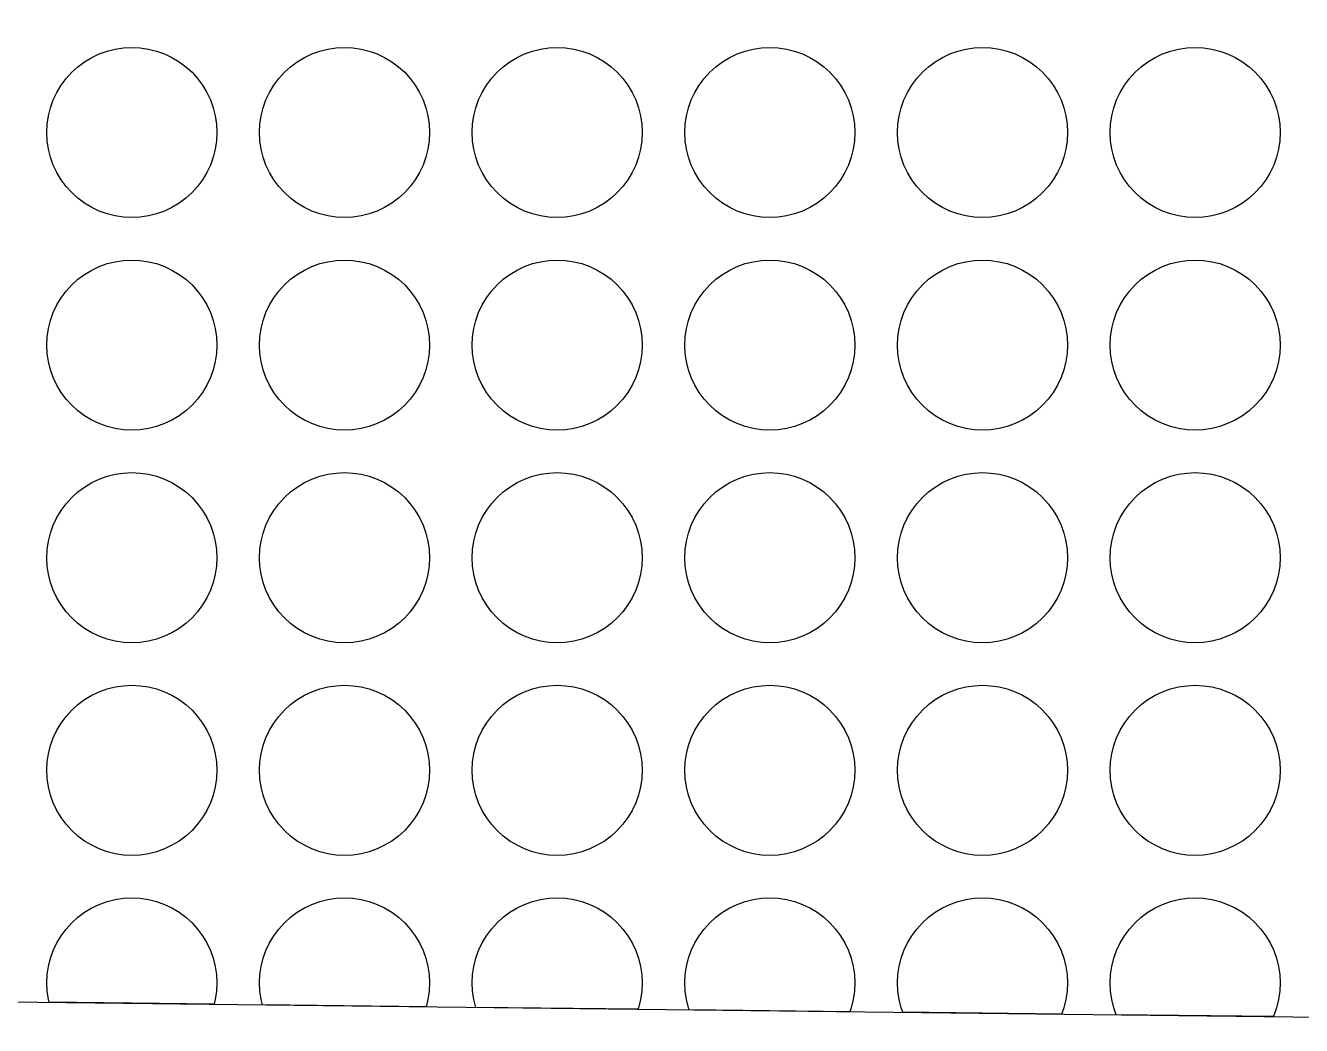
# Model space of a CAD drawing. Header units: millimetres. Extents: x -41 to 93, y -13 to 82.
# Drawn here: x 63.07 to 78.07, y -13.3 to -1.54 of the extents above; entities that cross this region are included whole.
import ezdxf

# ---------------------------------------------------------------- set-up
doc = ezdxf.new("R2010")
doc.units = ezdxf.units.MM
doc.layers.add('background', color=7, linetype='Continuous')
doc.layers.add('outline_2', color=3, linetype='Continuous')

msp = doc.modelspace()

# ---------------------------------------------------------------- linework, layer by layer
at = {"layer": 'background'}
for points in [[(65.319, -2.802), (65.314, -2.9), (65.3, -2.997), (65.276, -3.093), (65.243, -3.185), (65.201, -3.274), (65.15, -3.358), (65.092, -3.437), (65.026, -3.509), (64.953, -3.575), (64.874, -3.634), (64.79, -3.684), (64.701, -3.726), (64.609, -3.759), (64.514, -3.783), (64.417, -3.798), (64.319, -3.802), (64.221, -3.798), (64.124, -3.783), (64.028, -3.759), (63.936, -3.726), (63.847, -3.684), (63.763, -3.634), (63.684, -3.575), (63.612, -3.509), (63.546, -3.437), (63.487, -3.358), (63.437, -3.274), (63.395, -3.185), (63.362, -3.093), (63.338, -2.997), (63.324, -2.9), (63.319, -2.802), (63.324, -2.704), (63.338, -2.607), (63.362, -2.512), (63.395, -2.42), (63.437, -2.331), (63.487, -2.247), (63.546, -2.168), (63.612, -2.095), (63.684, -2.029), (63.763, -1.971), (63.847, -1.92), (63.936, -1.879), (64.028, -1.845), (64.124, -1.822), (64.221, -1.807), (64.319, -1.802), (64.417, -1.807), (64.514, -1.822), (64.609, -1.845), (64.701, -1.879), (64.79, -1.92), (64.874, -1.971), (64.953, -2.029), (65.026, -2.095), (65.092, -2.168), (65.15, -2.247), (65.201, -2.331), (65.243, -2.42), (65.276, -2.512), (65.3, -2.607), (65.314, -2.704)], [(67.819, -2.802), (67.814, -2.9), (67.8, -2.997), (67.776, -3.093), (67.743, -3.185), (67.701, -3.274), (67.65, -3.358), (67.592, -3.437), (67.526, -3.509), (67.453, -3.575), (67.374, -3.634), (67.29, -3.684), (67.201, -3.726), (67.109, -3.759), (67.014, -3.783), (66.917, -3.798), (66.819, -3.802), (66.721, -3.798), (66.624, -3.783), (66.528, -3.759), (66.436, -3.726), (66.347, -3.684), (66.263, -3.634), (66.184, -3.575), (66.112, -3.509), (66.046, -3.437), (65.987, -3.358), (65.937, -3.274), (65.895, -3.185), (65.862, -3.093), (65.838, -2.997), (65.824, -2.9), (65.819, -2.802), (65.824, -2.704), (65.838, -2.607), (65.862, -2.512), (65.895, -2.42), (65.937, -2.331), (65.987, -2.247), (66.046, -2.168), (66.112, -2.095), (66.184, -2.029), (66.263, -1.971), (66.347, -1.92), (66.436, -1.879), (66.528, -1.845), (66.624, -1.822), (66.721, -1.807), (66.819, -1.802), (66.917, -1.807), (67.014, -1.822), (67.109, -1.845), (67.201, -1.879), (67.29, -1.92), (67.374, -1.971), (67.453, -2.029), (67.526, -2.095), (67.592, -2.168), (67.65, -2.247), (67.701, -2.331), (67.743, -2.42), (67.776, -2.512), (67.8, -2.607), (67.814, -2.704)], [(70.319, -2.802), (70.314, -2.9), (70.3, -2.997), (70.276, -3.093), (70.243, -3.185), (70.201, -3.274), (70.15, -3.358), (70.092, -3.437), (70.026, -3.509), (69.953, -3.575), (69.874, -3.634), (69.79, -3.684), (69.701, -3.726), (69.609, -3.759), (69.514, -3.783), (69.417, -3.798), (69.319, -3.802), (69.221, -3.798), (69.124, -3.783), (69.028, -3.759), (68.936, -3.726), (68.847, -3.684), (68.763, -3.634), (68.684, -3.575), (68.612, -3.509), (68.546, -3.437), (68.487, -3.358), (68.437, -3.274), (68.395, -3.185), (68.362, -3.093), (68.338, -2.997), (68.324, -2.9), (68.319, -2.802), (68.324, -2.704), (68.338, -2.607), (68.362, -2.512), (68.395, -2.42), (68.437, -2.331), (68.487, -2.247), (68.546, -2.168), (68.612, -2.095), (68.684, -2.029), (68.763, -1.971), (68.847, -1.92), (68.936, -1.879), (69.028, -1.845), (69.124, -1.822), (69.221, -1.807), (69.319, -1.802), (69.417, -1.807), (69.514, -1.822), (69.609, -1.845), (69.701, -1.879), (69.79, -1.92), (69.874, -1.971), (69.953, -2.029), (70.026, -2.095), (70.092, -2.168), (70.15, -2.247), (70.201, -2.331), (70.243, -2.42), (70.276, -2.512), (70.3, -2.607), (70.314, -2.704)], [(72.819, -2.802), (72.814, -2.9), (72.8, -2.997), (72.776, -3.093), (72.743, -3.185), (72.701, -3.274), (72.65, -3.358), (72.592, -3.437), (72.526, -3.509), (72.453, -3.575), (72.374, -3.634), (72.29, -3.684), (72.201, -3.726), (72.109, -3.759), (72.014, -3.783), (71.917, -3.798), (71.819, -3.802), (71.721, -3.798), (71.624, -3.783), (71.528, -3.759), (71.436, -3.726), (71.347, -3.684), (71.263, -3.634), (71.184, -3.575), (71.112, -3.509), (71.046, -3.437), (70.987, -3.358), (70.937, -3.274), (70.895, -3.185), (70.862, -3.093), (70.838, -2.997), (70.824, -2.9), (70.819, -2.802), (70.824, -2.704), (70.838, -2.607), (70.862, -2.512), (70.895, -2.42), (70.937, -2.331), (70.987, -2.247), (71.046, -2.168), (71.112, -2.095), (71.184, -2.029), (71.263, -1.971), (71.347, -1.92), (71.436, -1.879), (71.528, -1.845), (71.624, -1.822), (71.721, -1.807), (71.819, -1.802), (71.917, -1.807), (72.014, -1.822), (72.109, -1.845), (72.201, -1.879), (72.29, -1.92), (72.374, -1.971), (72.453, -2.029), (72.526, -2.095), (72.592, -2.168), (72.65, -2.247), (72.701, -2.331), (72.743, -2.42), (72.776, -2.512), (72.8, -2.607), (72.814, -2.704)], [(75.319, -2.802), (75.314, -2.9), (75.3, -2.997), (75.276, -3.093), (75.243, -3.185), (75.201, -3.274), (75.15, -3.358), (75.092, -3.437), (75.026, -3.509), (74.953, -3.575), (74.874, -3.634), (74.79, -3.684), (74.701, -3.726), (74.609, -3.759), (74.514, -3.783), (74.417, -3.798), (74.319, -3.802), (74.221, -3.798), (74.124, -3.783), (74.028, -3.759), (73.936, -3.726), (73.847, -3.684), (73.763, -3.634), (73.684, -3.575), (73.612, -3.509), (73.546, -3.437), (73.487, -3.358), (73.437, -3.274), (73.395, -3.185), (73.362, -3.093), (73.338, -2.997), (73.324, -2.9), (73.319, -2.802), (73.324, -2.704), (73.338, -2.607), (73.362, -2.512), (73.395, -2.42), (73.437, -2.331), (73.487, -2.247), (73.546, -2.168), (73.612, -2.095), (73.684, -2.029), (73.763, -1.971), (73.847, -1.92), (73.936, -1.879), (74.028, -1.845), (74.124, -1.822), (74.221, -1.807), (74.319, -1.802), (74.417, -1.807), (74.514, -1.822), (74.609, -1.845), (74.701, -1.879), (74.79, -1.92), (74.874, -1.971), (74.953, -2.029), (75.026, -2.095), (75.092, -2.168), (75.15, -2.247), (75.201, -2.331), (75.243, -2.42), (75.276, -2.512), (75.3, -2.607), (75.314, -2.704)], [(77.819, -2.802), (77.814, -2.9), (77.8, -2.997), (77.776, -3.093), (77.743, -3.185), (77.701, -3.274), (77.65, -3.358), (77.592, -3.437), (77.526, -3.509), (77.453, -3.575), (77.374, -3.634), (77.29, -3.684), (77.201, -3.726), (77.109, -3.759), (77.014, -3.783), (76.917, -3.798), (76.819, -3.802), (76.721, -3.798), (76.624, -3.783), (76.528, -3.759), (76.436, -3.726), (76.347, -3.684), (76.263, -3.634), (76.184, -3.575), (76.112, -3.509), (76.046, -3.437), (75.987, -3.358), (75.937, -3.274), (75.895, -3.185), (75.862, -3.093), (75.838, -2.997), (75.824, -2.9), (75.819, -2.802), (75.824, -2.704), (75.838, -2.607), (75.862, -2.512), (75.895, -2.42), (75.937, -2.331), (75.987, -2.247), (76.046, -2.168), (76.112, -2.095), (76.184, -2.029), (76.263, -1.971), (76.347, -1.92), (76.436, -1.879), (76.528, -1.845), (76.624, -1.822), (76.721, -1.807), (76.819, -1.802), (76.917, -1.807), (77.014, -1.822), (77.109, -1.845), (77.201, -1.879), (77.29, -1.92), (77.374, -1.971), (77.453, -2.029), (77.526, -2.095), (77.592, -2.168), (77.65, -2.247), (77.701, -2.331), (77.743, -2.42), (77.776, -2.512), (77.8, -2.607), (77.814, -2.704)], [(65.319, -5.302), (65.314, -5.4), (65.3, -5.497), (65.276, -5.593), (65.243, -5.685), (65.201, -5.774), (65.15, -5.858), (65.092, -5.937), (65.026, -6.009), (64.953, -6.075), (64.874, -6.134), (64.79, -6.184), (64.701, -6.226), (64.609, -6.259), (64.514, -6.283), (64.417, -6.298), (64.319, -6.302), (64.221, -6.298), (64.124, -6.283), (64.028, -6.259), (63.936, -6.226), (63.847, -6.184), (63.763, -6.134), (63.684, -6.075), (63.612, -6.009), (63.546, -5.937), (63.487, -5.858), (63.437, -5.774), (63.395, -5.685), (63.362, -5.593), (63.338, -5.497), (63.324, -5.4), (63.319, -5.302), (63.324, -5.204), (63.338, -5.107), (63.362, -5.012), (63.395, -4.92), (63.437, -4.831), (63.487, -4.747), (63.546, -4.668), (63.612, -4.595), (63.684, -4.529), (63.763, -4.471), (63.847, -4.42), (63.936, -4.379), (64.028, -4.345), (64.124, -4.322), (64.221, -4.307), (64.319, -4.302), (64.417, -4.307), (64.514, -4.322), (64.609, -4.345), (64.701, -4.379), (64.79, -4.42), (64.874, -4.471), (64.953, -4.529), (65.026, -4.595), (65.092, -4.668), (65.15, -4.747), (65.201, -4.831), (65.243, -4.92), (65.276, -5.012), (65.3, -5.107), (65.314, -5.204)], [(67.819, -5.302), (67.814, -5.4), (67.8, -5.497), (67.776, -5.593), (67.743, -5.685), (67.701, -5.774), (67.65, -5.858), (67.592, -5.937), (67.526, -6.009), (67.453, -6.075), (67.374, -6.134), (67.29, -6.184), (67.201, -6.226), (67.109, -6.259), (67.014, -6.283), (66.917, -6.298), (66.819, -6.302), (66.721, -6.298), (66.624, -6.283), (66.528, -6.259), (66.436, -6.226), (66.347, -6.184), (66.263, -6.134), (66.184, -6.075), (66.112, -6.009), (66.046, -5.937), (65.987, -5.858), (65.937, -5.774), (65.895, -5.685), (65.862, -5.593), (65.838, -5.497), (65.824, -5.4), (65.819, -5.302), (65.824, -5.204), (65.838, -5.107), (65.862, -5.012), (65.895, -4.92), (65.937, -4.831), (65.987, -4.747), (66.046, -4.668), (66.112, -4.595), (66.184, -4.529), (66.263, -4.471), (66.347, -4.42), (66.436, -4.379), (66.528, -4.345), (66.624, -4.322), (66.721, -4.307), (66.819, -4.302), (66.917, -4.307), (67.014, -4.322), (67.109, -4.345), (67.201, -4.379), (67.29, -4.42), (67.374, -4.471), (67.453, -4.529), (67.526, -4.595), (67.592, -4.668), (67.65, -4.747), (67.701, -4.831), (67.743, -4.92), (67.776, -5.012), (67.8, -5.107), (67.814, -5.204)], [(70.319, -5.302), (70.314, -5.4), (70.3, -5.497), (70.276, -5.593), (70.243, -5.685), (70.201, -5.774), (70.15, -5.858), (70.092, -5.937), (70.026, -6.009), (69.953, -6.075), (69.874, -6.134), (69.79, -6.184), (69.701, -6.226), (69.609, -6.259), (69.514, -6.283), (69.417, -6.298), (69.319, -6.302), (69.221, -6.298), (69.124, -6.283), (69.028, -6.259), (68.936, -6.226), (68.847, -6.184), (68.763, -6.134), (68.684, -6.075), (68.612, -6.009), (68.546, -5.937), (68.487, -5.858), (68.437, -5.774), (68.395, -5.685), (68.362, -5.593), (68.338, -5.497), (68.324, -5.4), (68.319, -5.302), (68.324, -5.204), (68.338, -5.107), (68.362, -5.012), (68.395, -4.92), (68.437, -4.831), (68.487, -4.747), (68.546, -4.668), (68.612, -4.595), (68.684, -4.529), (68.763, -4.471), (68.847, -4.42), (68.936, -4.379), (69.028, -4.345), (69.124, -4.322), (69.221, -4.307), (69.319, -4.302), (69.417, -4.307), (69.514, -4.322), (69.609, -4.345), (69.701, -4.379), (69.79, -4.42), (69.874, -4.471), (69.953, -4.529), (70.026, -4.595), (70.092, -4.668), (70.15, -4.747), (70.201, -4.831), (70.243, -4.92), (70.276, -5.012), (70.3, -5.107), (70.314, -5.204)], [(72.819, -5.302), (72.814, -5.4), (72.8, -5.497), (72.776, -5.593), (72.743, -5.685), (72.701, -5.774), (72.65, -5.858), (72.592, -5.937), (72.526, -6.009), (72.453, -6.075), (72.374, -6.134), (72.29, -6.184), (72.201, -6.226), (72.109, -6.259), (72.014, -6.283), (71.917, -6.298), (71.819, -6.302), (71.721, -6.298), (71.624, -6.283), (71.528, -6.259), (71.436, -6.226), (71.347, -6.184), (71.263, -6.134), (71.184, -6.075), (71.112, -6.009), (71.046, -5.937), (70.987, -5.858), (70.937, -5.774), (70.895, -5.685), (70.862, -5.593), (70.838, -5.497), (70.824, -5.4), (70.819, -5.302), (70.824, -5.204), (70.838, -5.107), (70.862, -5.012), (70.895, -4.92), (70.937, -4.831), (70.987, -4.747), (71.046, -4.668), (71.112, -4.595), (71.184, -4.529), (71.263, -4.471), (71.347, -4.42), (71.436, -4.379), (71.528, -4.345), (71.624, -4.322), (71.721, -4.307), (71.819, -4.302), (71.917, -4.307), (72.014, -4.322), (72.109, -4.345), (72.201, -4.379), (72.29, -4.42), (72.374, -4.471), (72.453, -4.529), (72.526, -4.595), (72.592, -4.668), (72.65, -4.747), (72.701, -4.831), (72.743, -4.92), (72.776, -5.012), (72.8, -5.107), (72.814, -5.204)], [(75.319, -5.302), (75.314, -5.4), (75.3, -5.497), (75.276, -5.593), (75.243, -5.685), (75.201, -5.774), (75.15, -5.858), (75.092, -5.937), (75.026, -6.009), (74.953, -6.075), (74.874, -6.134), (74.79, -6.184), (74.701, -6.226), (74.609, -6.259), (74.514, -6.283), (74.417, -6.298), (74.319, -6.302), (74.221, -6.298), (74.124, -6.283), (74.028, -6.259), (73.936, -6.226), (73.847, -6.184), (73.763, -6.134), (73.684, -6.075), (73.612, -6.009), (73.546, -5.937), (73.487, -5.858), (73.437, -5.774), (73.395, -5.685), (73.362, -5.593), (73.338, -5.497), (73.324, -5.4), (73.319, -5.302), (73.324, -5.204), (73.338, -5.107), (73.362, -5.012), (73.395, -4.92), (73.437, -4.831), (73.487, -4.747), (73.546, -4.668), (73.612, -4.595), (73.684, -4.529), (73.763, -4.471), (73.847, -4.42), (73.936, -4.379), (74.028, -4.345), (74.124, -4.322), (74.221, -4.307), (74.319, -4.302), (74.417, -4.307), (74.514, -4.322), (74.609, -4.345), (74.701, -4.379), (74.79, -4.42), (74.874, -4.471), (74.953, -4.529), (75.026, -4.595), (75.092, -4.668), (75.15, -4.747), (75.201, -4.831), (75.243, -4.92), (75.276, -5.012), (75.3, -5.107), (75.314, -5.204)], [(77.819, -5.302), (77.814, -5.4), (77.8, -5.497), (77.776, -5.593), (77.743, -5.685), (77.701, -5.774), (77.65, -5.858), (77.592, -5.937), (77.526, -6.009), (77.453, -6.075), (77.374, -6.134), (77.29, -6.184), (77.201, -6.226), (77.109, -6.259), (77.014, -6.283), (76.917, -6.298), (76.819, -6.302), (76.721, -6.298), (76.624, -6.283), (76.528, -6.259), (76.436, -6.226), (76.347, -6.184), (76.263, -6.134), (76.184, -6.075), (76.112, -6.009), (76.046, -5.937), (75.987, -5.858), (75.937, -5.774), (75.895, -5.685), (75.862, -5.593), (75.838, -5.497), (75.824, -5.4), (75.819, -5.302), (75.824, -5.204), (75.838, -5.107), (75.862, -5.012), (75.895, -4.92), (75.937, -4.831), (75.987, -4.747), (76.046, -4.668), (76.112, -4.595), (76.184, -4.529), (76.263, -4.471), (76.347, -4.42), (76.436, -4.379), (76.528, -4.345), (76.624, -4.322), (76.721, -4.307), (76.819, -4.302), (76.917, -4.307), (77.014, -4.322), (77.109, -4.345), (77.201, -4.379), (77.29, -4.42), (77.374, -4.471), (77.453, -4.529), (77.526, -4.595), (77.592, -4.668), (77.65, -4.747), (77.701, -4.831), (77.743, -4.92), (77.776, -5.012), (77.8, -5.107), (77.814, -5.204)], [(65.319, -7.802), (65.314, -7.9), (65.3, -7.997), (65.276, -8.093), (65.243, -8.185), (65.201, -8.274), (65.15, -8.358), (65.092, -8.437), (65.026, -8.509), (64.953, -8.575), (64.874, -8.634), (64.79, -8.684), (64.701, -8.726), (64.609, -8.759), (64.514, -8.783), (64.417, -8.798), (64.319, -8.802), (64.221, -8.798), (64.124, -8.783), (64.028, -8.759), (63.936, -8.726), (63.847, -8.684), (63.763, -8.634), (63.684, -8.575), (63.612, -8.509), (63.546, -8.437), (63.487, -8.358), (63.437, -8.274), (63.395, -8.185), (63.362, -8.093), (63.338, -7.997), (63.324, -7.9), (63.319, -7.802), (63.324, -7.704), (63.338, -7.607), (63.362, -7.512), (63.395, -7.42), (63.437, -7.331), (63.487, -7.247), (63.546, -7.168), (63.612, -7.095), (63.684, -7.029), (63.763, -6.971), (63.847, -6.92), (63.936, -6.879), (64.028, -6.845), (64.124, -6.822), (64.221, -6.807), (64.319, -6.802), (64.417, -6.807), (64.514, -6.822), (64.609, -6.845), (64.701, -6.879), (64.79, -6.92), (64.874, -6.971), (64.953, -7.029), (65.026, -7.095), (65.092, -7.168), (65.15, -7.247), (65.201, -7.331), (65.243, -7.42), (65.276, -7.512), (65.3, -7.607), (65.314, -7.704)], [(67.819, -7.802), (67.814, -7.9), (67.8, -7.997), (67.776, -8.093), (67.743, -8.185), (67.701, -8.274), (67.65, -8.358), (67.592, -8.437), (67.526, -8.509), (67.453, -8.575), (67.374, -8.634), (67.29, -8.684), (67.201, -8.726), (67.109, -8.759), (67.014, -8.783), (66.917, -8.798), (66.819, -8.802), (66.721, -8.798), (66.624, -8.783), (66.528, -8.759), (66.436, -8.726), (66.347, -8.684), (66.263, -8.634), (66.184, -8.575), (66.112, -8.509), (66.046, -8.437), (65.987, -8.358), (65.937, -8.274), (65.895, -8.185), (65.862, -8.093), (65.838, -7.997), (65.824, -7.9), (65.819, -7.802), (65.824, -7.704), (65.838, -7.607), (65.862, -7.512), (65.895, -7.42), (65.937, -7.331), (65.987, -7.247), (66.046, -7.168), (66.112, -7.095), (66.184, -7.029), (66.263, -6.971), (66.347, -6.92), (66.436, -6.879), (66.528, -6.845), (66.624, -6.822), (66.721, -6.807), (66.819, -6.802), (66.917, -6.807), (67.014, -6.822), (67.109, -6.845), (67.201, -6.879), (67.29, -6.92), (67.374, -6.971), (67.453, -7.029), (67.526, -7.095), (67.592, -7.168), (67.65, -7.247), (67.701, -7.331), (67.743, -7.42), (67.776, -7.512), (67.8, -7.607), (67.814, -7.704)], [(70.319, -7.802), (70.314, -7.9), (70.3, -7.997), (70.276, -8.093), (70.243, -8.185), (70.201, -8.274), (70.15, -8.358), (70.092, -8.437), (70.026, -8.509), (69.953, -8.575), (69.874, -8.634), (69.79, -8.684), (69.701, -8.726), (69.609, -8.759), (69.514, -8.783), (69.417, -8.798), (69.319, -8.802), (69.221, -8.798), (69.124, -8.783), (69.028, -8.759), (68.936, -8.726), (68.847, -8.684), (68.763, -8.634), (68.684, -8.575), (68.612, -8.509), (68.546, -8.437), (68.487, -8.358), (68.437, -8.274), (68.395, -8.185), (68.362, -8.093), (68.338, -7.997), (68.324, -7.9), (68.319, -7.802), (68.324, -7.704), (68.338, -7.607), (68.362, -7.512), (68.395, -7.42), (68.437, -7.331), (68.487, -7.247), (68.546, -7.168), (68.612, -7.095), (68.684, -7.029), (68.763, -6.971), (68.847, -6.92), (68.936, -6.879), (69.028, -6.845), (69.124, -6.822), (69.221, -6.807), (69.319, -6.802), (69.417, -6.807), (69.514, -6.822), (69.609, -6.845), (69.701, -6.879), (69.79, -6.92), (69.874, -6.971), (69.953, -7.029), (70.026, -7.095), (70.092, -7.168), (70.15, -7.247), (70.201, -7.331), (70.243, -7.42), (70.276, -7.512), (70.3, -7.607), (70.314, -7.704)], [(72.819, -7.802), (72.814, -7.9), (72.8, -7.997), (72.776, -8.093), (72.743, -8.185), (72.701, -8.274), (72.65, -8.358), (72.592, -8.437), (72.526, -8.509), (72.453, -8.575), (72.374, -8.634), (72.29, -8.684), (72.201, -8.726), (72.109, -8.759), (72.014, -8.783), (71.917, -8.798), (71.819, -8.802), (71.721, -8.798), (71.624, -8.783), (71.528, -8.759), (71.436, -8.726), (71.347, -8.684), (71.263, -8.634), (71.184, -8.575), (71.112, -8.509), (71.046, -8.437), (70.987, -8.358), (70.937, -8.274), (70.895, -8.185), (70.862, -8.093), (70.838, -7.997), (70.824, -7.9), (70.819, -7.802), (70.824, -7.704), (70.838, -7.607), (70.862, -7.512), (70.895, -7.42), (70.937, -7.331), (70.987, -7.247), (71.046, -7.168), (71.112, -7.095), (71.184, -7.029), (71.263, -6.971), (71.347, -6.92), (71.436, -6.879), (71.528, -6.845), (71.624, -6.822), (71.721, -6.807), (71.819, -6.802), (71.917, -6.807), (72.014, -6.822), (72.109, -6.845), (72.201, -6.879), (72.29, -6.92), (72.374, -6.971), (72.453, -7.029), (72.526, -7.095), (72.592, -7.168), (72.65, -7.247), (72.701, -7.331), (72.743, -7.42), (72.776, -7.512), (72.8, -7.607), (72.814, -7.704)], [(75.319, -7.802), (75.314, -7.9), (75.3, -7.997), (75.276, -8.093), (75.243, -8.185), (75.201, -8.274), (75.15, -8.358), (75.092, -8.437), (75.026, -8.509), (74.953, -8.575), (74.874, -8.634), (74.79, -8.684), (74.701, -8.726), (74.609, -8.759), (74.514, -8.783), (74.417, -8.798), (74.319, -8.802), (74.221, -8.798), (74.124, -8.783), (74.028, -8.759), (73.936, -8.726), (73.847, -8.684), (73.763, -8.634), (73.684, -8.575), (73.612, -8.509), (73.546, -8.437), (73.487, -8.358), (73.437, -8.274), (73.395, -8.185), (73.362, -8.093), (73.338, -7.997), (73.324, -7.9), (73.319, -7.802), (73.324, -7.704), (73.338, -7.607), (73.362, -7.512), (73.395, -7.42), (73.437, -7.331), (73.487, -7.247), (73.546, -7.168), (73.612, -7.095), (73.684, -7.029), (73.763, -6.971), (73.847, -6.92), (73.936, -6.879), (74.028, -6.845), (74.124, -6.822), (74.221, -6.807), (74.319, -6.802), (74.417, -6.807), (74.514, -6.822), (74.609, -6.845), (74.701, -6.879), (74.79, -6.92), (74.874, -6.971), (74.953, -7.029), (75.026, -7.095), (75.092, -7.168), (75.15, -7.247), (75.201, -7.331), (75.243, -7.42), (75.276, -7.512), (75.3, -7.607), (75.314, -7.704)], [(77.819, -7.802), (77.814, -7.9), (77.8, -7.997), (77.776, -8.093), (77.743, -8.185), (77.701, -8.274), (77.65, -8.358), (77.592, -8.437), (77.526, -8.509), (77.453, -8.575), (77.374, -8.634), (77.29, -8.684), (77.201, -8.726), (77.109, -8.759), (77.014, -8.783), (76.917, -8.798), (76.819, -8.802), (76.721, -8.798), (76.624, -8.783), (76.528, -8.759), (76.436, -8.726), (76.347, -8.684), (76.263, -8.634), (76.184, -8.575), (76.112, -8.509), (76.046, -8.437), (75.987, -8.358), (75.937, -8.274), (75.895, -8.185), (75.862, -8.093), (75.838, -7.997), (75.824, -7.9), (75.819, -7.802), (75.824, -7.704), (75.838, -7.607), (75.862, -7.512), (75.895, -7.42), (75.937, -7.331), (75.987, -7.247), (76.046, -7.168), (76.112, -7.095), (76.184, -7.029), (76.263, -6.971), (76.347, -6.92), (76.436, -6.879), (76.528, -6.845), (76.624, -6.822), (76.721, -6.807), (76.819, -6.802), (76.917, -6.807), (77.014, -6.822), (77.109, -6.845), (77.201, -6.879), (77.29, -6.92), (77.374, -6.971), (77.453, -7.029), (77.526, -7.095), (77.592, -7.168), (77.65, -7.247), (77.701, -7.331), (77.743, -7.42), (77.776, -7.512), (77.8, -7.607), (77.814, -7.704)], [(65.319, -10.302), (65.314, -10.4), (65.3, -10.497), (65.276, -10.593), (65.243, -10.685), (65.201, -10.774), (65.15, -10.858), (65.092, -10.937), (65.026, -11.009), (64.953, -11.075), (64.874, -11.134), (64.79, -11.184), (64.701, -11.226), (64.609, -11.259), (64.514, -11.283), (64.417, -11.298), (64.319, -11.302), (64.221, -11.298), (64.124, -11.283), (64.028, -11.259), (63.936, -11.226), (63.847, -11.184), (63.763, -11.134), (63.684, -11.075), (63.612, -11.009), (63.546, -10.937), (63.487, -10.858), (63.437, -10.774), (63.395, -10.685), (63.362, -10.593), (63.338, -10.497), (63.324, -10.4), (63.319, -10.302), (63.324, -10.204), (63.338, -10.107), (63.362, -10.012), (63.395, -9.92), (63.437, -9.831), (63.487, -9.747), (63.546, -9.668), (63.612, -9.595), (63.684, -9.529), (63.763, -9.471), (63.847, -9.42), (63.936, -9.379), (64.028, -9.345), (64.124, -9.322), (64.221, -9.307), (64.319, -9.302), (64.417, -9.307), (64.514, -9.322), (64.609, -9.345), (64.701, -9.379), (64.79, -9.42), (64.874, -9.471), (64.953, -9.529), (65.026, -9.595), (65.092, -9.668), (65.15, -9.747), (65.201, -9.831), (65.243, -9.92), (65.276, -10.012), (65.3, -10.107), (65.314, -10.204)], [(67.819, -10.302), (67.814, -10.4), (67.8, -10.497), (67.776, -10.593), (67.743, -10.685), (67.701, -10.774), (67.65, -10.858), (67.592, -10.937), (67.526, -11.009), (67.453, -11.075), (67.374, -11.134), (67.29, -11.184), (67.201, -11.226), (67.109, -11.259), (67.014, -11.283), (66.917, -11.298), (66.819, -11.302), (66.721, -11.298), (66.624, -11.283), (66.528, -11.259), (66.436, -11.226), (66.347, -11.184), (66.263, -11.134), (66.184, -11.075), (66.112, -11.009), (66.046, -10.937), (65.987, -10.858), (65.937, -10.774), (65.895, -10.685), (65.862, -10.593), (65.838, -10.497), (65.824, -10.4), (65.819, -10.302), (65.824, -10.204), (65.838, -10.107), (65.862, -10.012), (65.895, -9.92), (65.937, -9.831), (65.987, -9.747), (66.046, -9.668), (66.112, -9.595), (66.184, -9.529), (66.263, -9.471), (66.347, -9.42), (66.436, -9.379), (66.528, -9.345), (66.624, -9.322), (66.721, -9.307), (66.819, -9.302), (66.917, -9.307), (67.014, -9.322), (67.109, -9.345), (67.201, -9.379), (67.29, -9.42), (67.374, -9.471), (67.453, -9.529), (67.526, -9.595), (67.592, -9.668), (67.65, -9.747), (67.701, -9.831), (67.743, -9.92), (67.776, -10.012), (67.8, -10.107), (67.814, -10.204)], [(70.319, -10.302), (70.314, -10.4), (70.3, -10.497), (70.276, -10.593), (70.243, -10.685), (70.201, -10.774), (70.15, -10.858), (70.092, -10.937), (70.026, -11.009), (69.953, -11.075), (69.874, -11.134), (69.79, -11.184), (69.701, -11.226), (69.609, -11.259), (69.514, -11.283), (69.417, -11.298), (69.319, -11.302), (69.221, -11.298), (69.124, -11.283), (69.028, -11.259), (68.936, -11.226), (68.847, -11.184), (68.763, -11.134), (68.684, -11.075), (68.612, -11.009), (68.546, -10.937), (68.487, -10.858), (68.437, -10.774), (68.395, -10.685), (68.362, -10.593), (68.338, -10.497), (68.324, -10.4), (68.319, -10.302), (68.324, -10.204), (68.338, -10.107), (68.362, -10.012), (68.395, -9.92), (68.437, -9.831), (68.487, -9.747), (68.546, -9.668), (68.612, -9.595), (68.684, -9.529), (68.763, -9.471), (68.847, -9.42), (68.936, -9.379), (69.028, -9.345), (69.124, -9.322), (69.221, -9.307), (69.319, -9.302), (69.417, -9.307), (69.514, -9.322), (69.609, -9.345), (69.701, -9.379), (69.79, -9.42), (69.874, -9.471), (69.953, -9.529), (70.026, -9.595), (70.092, -9.668), (70.15, -9.747), (70.201, -9.831), (70.243, -9.92), (70.276, -10.012), (70.3, -10.107), (70.314, -10.204)], [(72.819, -10.302), (72.814, -10.4), (72.8, -10.497), (72.776, -10.593), (72.743, -10.685), (72.701, -10.774), (72.65, -10.858), (72.592, -10.937), (72.526, -11.009), (72.453, -11.075), (72.374, -11.134), (72.29, -11.184), (72.201, -11.226), (72.109, -11.259), (72.014, -11.283), (71.917, -11.298), (71.819, -11.302), (71.721, -11.298), (71.624, -11.283), (71.528, -11.259), (71.436, -11.226), (71.347, -11.184), (71.263, -11.134), (71.184, -11.075), (71.112, -11.009), (71.046, -10.937), (70.987, -10.858), (70.937, -10.774), (70.895, -10.685), (70.862, -10.593), (70.838, -10.497), (70.824, -10.4), (70.819, -10.302), (70.824, -10.204), (70.838, -10.107), (70.862, -10.012), (70.895, -9.92), (70.937, -9.831), (70.987, -9.747), (71.046, -9.668), (71.112, -9.595), (71.184, -9.529), (71.263, -9.471), (71.347, -9.42), (71.436, -9.379), (71.528, -9.345), (71.624, -9.322), (71.721, -9.307), (71.819, -9.302), (71.917, -9.307), (72.014, -9.322), (72.109, -9.345), (72.201, -9.379), (72.29, -9.42), (72.374, -9.471), (72.453, -9.529), (72.526, -9.595), (72.592, -9.668), (72.65, -9.747), (72.701, -9.831), (72.743, -9.92), (72.776, -10.012), (72.8, -10.107), (72.814, -10.204)], [(75.319, -10.302), (75.314, -10.4), (75.3, -10.497), (75.276, -10.593), (75.243, -10.685), (75.201, -10.774), (75.15, -10.858), (75.092, -10.937), (75.026, -11.009), (74.953, -11.075), (74.874, -11.134), (74.79, -11.184), (74.701, -11.226), (74.609, -11.259), (74.514, -11.283), (74.417, -11.298), (74.319, -11.302), (74.221, -11.298), (74.124, -11.283), (74.028, -11.259), (73.936, -11.226), (73.847, -11.184), (73.763, -11.134), (73.684, -11.075), (73.612, -11.009), (73.546, -10.937), (73.487, -10.858), (73.437, -10.774), (73.395, -10.685), (73.362, -10.593), (73.338, -10.497), (73.324, -10.4), (73.319, -10.302), (73.324, -10.204), (73.338, -10.107), (73.362, -10.012), (73.395, -9.92), (73.437, -9.831), (73.487, -9.747), (73.546, -9.668), (73.612, -9.595), (73.684, -9.529), (73.763, -9.471), (73.847, -9.42), (73.936, -9.379), (74.028, -9.345), (74.124, -9.322), (74.221, -9.307), (74.319, -9.302), (74.417, -9.307), (74.514, -9.322), (74.609, -9.345), (74.701, -9.379), (74.79, -9.42), (74.874, -9.471), (74.953, -9.529), (75.026, -9.595), (75.092, -9.668), (75.15, -9.747), (75.201, -9.831), (75.243, -9.92), (75.276, -10.012), (75.3, -10.107), (75.314, -10.204)], [(77.819, -10.302), (77.814, -10.4), (77.8, -10.497), (77.776, -10.593), (77.743, -10.685), (77.701, -10.774), (77.65, -10.858), (77.592, -10.937), (77.526, -11.009), (77.453, -11.075), (77.374, -11.134), (77.29, -11.184), (77.201, -11.226), (77.109, -11.259), (77.014, -11.283), (76.917, -11.298), (76.819, -11.302), (76.721, -11.298), (76.624, -11.283), (76.528, -11.259), (76.436, -11.226), (76.347, -11.184), (76.263, -11.134), (76.184, -11.075), (76.112, -11.009), (76.046, -10.937), (75.987, -10.858), (75.937, -10.774), (75.895, -10.685), (75.862, -10.593), (75.838, -10.497), (75.824, -10.4), (75.819, -10.302), (75.824, -10.204), (75.838, -10.107), (75.862, -10.012), (75.895, -9.92), (75.937, -9.831), (75.987, -9.747), (76.046, -9.668), (76.112, -9.595), (76.184, -9.529), (76.263, -9.471), (76.347, -9.42), (76.436, -9.379), (76.528, -9.345), (76.624, -9.322), (76.721, -9.307), (76.819, -9.302), (76.917, -9.307), (77.014, -9.322), (77.109, -9.345), (77.201, -9.379), (77.29, -9.42), (77.374, -9.471), (77.453, -9.529), (77.526, -9.595), (77.592, -9.668), (77.65, -9.747), (77.701, -9.831), (77.743, -9.92), (77.776, -10.012), (77.8, -10.107), (77.814, -10.204)], [(63.346, -13.03), (63.338, -12.997), (63.324, -12.9), (63.319, -12.802), (63.324, -12.704), (63.338, -12.607), (63.362, -12.512), (63.395, -12.42), (63.437, -12.331), (63.487, -12.247), (63.546, -12.168), (63.612, -12.095), (63.684, -12.029), (63.763, -11.971), (63.847, -11.92), (63.936, -11.879), (64.028, -11.845), (64.124, -11.822), (64.221, -11.807), (64.319, -11.802), (64.417, -11.807), (64.514, -11.822), (64.609, -11.845), (64.701, -11.879), (64.79, -11.92), (64.874, -11.971), (64.953, -12.029), (65.026, -12.095), (65.092, -12.168), (65.15, -12.247), (65.201, -12.331), (65.243, -12.42), (65.276, -12.512), (65.3, -12.607), (65.314, -12.704), (65.319, -12.802), (65.314, -12.9), (65.3, -12.997), (65.286, -13.053)], [(65.853, -13.059), (65.838, -12.997), (65.824, -12.9), (65.819, -12.802), (65.824, -12.704), (65.838, -12.607), (65.862, -12.512), (65.895, -12.42), (65.937, -12.331), (65.987, -12.247), (66.046, -12.168), (66.112, -12.095), (66.184, -12.029), (66.263, -11.971), (66.347, -11.92), (66.436, -11.879), (66.528, -11.845), (66.624, -11.822), (66.721, -11.807), (66.819, -11.802), (66.917, -11.807), (67.014, -11.822), (67.109, -11.845), (67.201, -11.879), (67.29, -11.92), (67.374, -11.971), (67.453, -12.029), (67.526, -12.095), (67.592, -12.168), (67.65, -12.247), (67.701, -12.331), (67.743, -12.42), (67.776, -12.512), (67.8, -12.607), (67.814, -12.704), (67.819, -12.802), (67.814, -12.9), (67.8, -12.997), (67.778, -13.082)], [(68.361, -13.089), (68.338, -12.997), (68.324, -12.9), (68.319, -12.802), (68.324, -12.704), (68.338, -12.607), (68.362, -12.512), (68.395, -12.42), (68.437, -12.331), (68.487, -12.247), (68.546, -12.168), (68.612, -12.095), (68.684, -12.029), (68.763, -11.971), (68.847, -11.92), (68.936, -11.879), (69.028, -11.845), (69.124, -11.822), (69.221, -11.807), (69.319, -11.802), (69.417, -11.807), (69.514, -11.822), (69.609, -11.845), (69.701, -11.879), (69.79, -11.92), (69.874, -11.971), (69.953, -12.029), (70.026, -12.095), (70.092, -12.168), (70.15, -12.247), (70.201, -12.331), (70.243, -12.42), (70.276, -12.512), (70.3, -12.607), (70.314, -12.704), (70.319, -12.802), (70.314, -12.9), (70.3, -12.997), (70.276, -13.093), (70.269, -13.111)], [(70.871, -13.118), (70.862, -13.093), (70.838, -12.997), (70.824, -12.9), (70.819, -12.802), (70.824, -12.704), (70.838, -12.607), (70.862, -12.512), (70.895, -12.42), (70.937, -12.331), (70.987, -12.247), (71.046, -12.168), (71.112, -12.095), (71.184, -12.029), (71.263, -11.971), (71.347, -11.92), (71.436, -11.879), (71.528, -11.845), (71.624, -11.822), (71.721, -11.807), (71.819, -11.802), (71.917, -11.807), (72.014, -11.822), (72.109, -11.845), (72.201, -11.879), (72.29, -11.92), (72.374, -11.971), (72.453, -12.029), (72.526, -12.095), (72.592, -12.168), (72.65, -12.247), (72.701, -12.331), (72.743, -12.42), (72.776, -12.512), (72.8, -12.607), (72.814, -12.704), (72.819, -12.802), (72.814, -12.9), (72.8, -12.997), (72.776, -13.093), (72.759, -13.14)], [(73.381, -13.147), (73.362, -13.093), (73.338, -12.997), (73.324, -12.9), (73.319, -12.802), (73.324, -12.704), (73.338, -12.607), (73.362, -12.512), (73.395, -12.42), (73.437, -12.331), (73.487, -12.247), (73.546, -12.168), (73.612, -12.095), (73.684, -12.029), (73.763, -11.971), (73.847, -11.92), (73.936, -11.879), (74.028, -11.845), (74.124, -11.822), (74.221, -11.807), (74.319, -11.802), (74.417, -11.807), (74.514, -11.822), (74.609, -11.845), (74.701, -11.879), (74.79, -11.92), (74.874, -11.971), (74.953, -12.029), (75.026, -12.095), (75.092, -12.168), (75.15, -12.247), (75.201, -12.331), (75.243, -12.42), (75.276, -12.512), (75.3, -12.607), (75.314, -12.704), (75.319, -12.802), (75.314, -12.9), (75.3, -12.997), (75.276, -13.093), (75.248, -13.169)], [(75.892, -13.177), (75.862, -13.093), (75.838, -12.997), (75.824, -12.9), (75.819, -12.802), (75.824, -12.704), (75.838, -12.607), (75.862, -12.512), (75.895, -12.42), (75.937, -12.331), (75.987, -12.247), (76.046, -12.168), (76.112, -12.095), (76.184, -12.029), (76.263, -11.971), (76.347, -11.92), (76.436, -11.879), (76.528, -11.845), (76.624, -11.822), (76.721, -11.807), (76.819, -11.802), (76.917, -11.807), (77.014, -11.822), (77.109, -11.845), (77.201, -11.879), (77.29, -11.92), (77.374, -11.971), (77.453, -12.029), (77.526, -12.095), (77.592, -12.168), (77.65, -12.247), (77.701, -12.331), (77.743, -12.42), (77.776, -12.512), (77.8, -12.607), (77.814, -12.704), (77.819, -12.802), (77.814, -12.9), (77.8, -12.997), (77.776, -13.093), (77.743, -13.185), (77.736, -13.198)]]:
    msp.add_lwpolyline(points, close=True, dxfattribs=at)
at = {"layer": 'outline_2'}
msp.add_lwpolyline([(56.842, -12.954), (86.682, -13.302), (87.643, -13.22), (88.244, -13.116), (88.892, -12.954), (89.564, -12.72), (90.236, -12.402), (90.883, -11.987), (91.19, -11.74), (91.481, -11.463), (91.755, -11.156), (92.007, -10.817), (92.235, -10.444), (92.436, -10.036), (92.606, -9.591), (92.743, -9.108), (92.844, -8.585), (92.906, -8.02), (92.925, -7.412), (92.825, -6.061), (92.458, -4.165), (91.905, -2.279), (90.399, 1.451), (75.195, 32.293)], dxfattribs=at)

doc.saveas('drawing.dxf')
